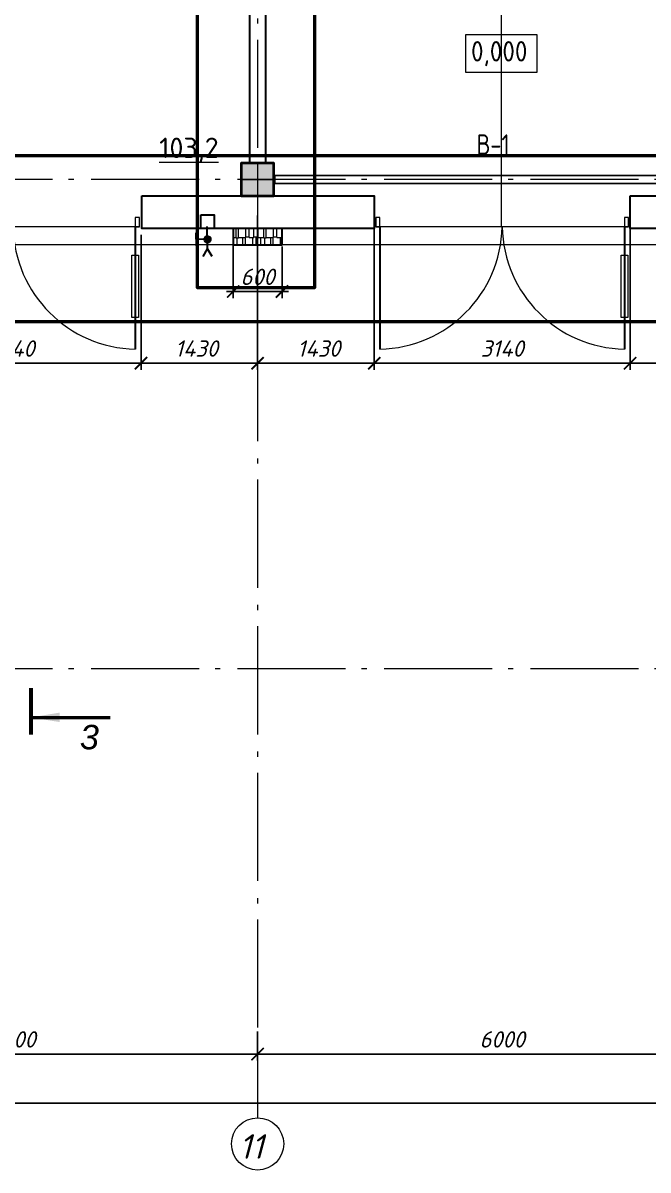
# Model space of a CAD drawing. Header units: millimetres. Extents: x -6419137 to 687965, y -598396 to 179722.
# Drawn here: x 226613 to 234282, y 41520 to 55580 of the extents above; entities that cross this region are included whole.
import ezdxf
from ezdxf.enums import TextEntityAlignment as Align

# ---------------------------------------------------------------- set-up
doc = ezdxf.new("R2010")
doc.units = ezdxf.units.MM
doc.header["$MEASUREMENT"] = 0
doc.linetypes.add('Double Dashed', pattern=[1797.222233, 1325, -211.666656, 63.333344, -197.222233])
doc.linetypes.add('штриховаяX2', pattern=[38.1, 25.4, -12.7])
for name, color, linetype in [('2', 2, 'Continuous'), ('колонны', 7, 'Continuous'), ('оси', 7, 'Continuous'), ('размеры', 7, 'Continuous'), ('стены внутр', 7, 'Continuous'), ('стены наруж', 7, 'Continuous'), ('чертеж', 7, 'Continuous')]:
    doc.layers.add(name, color=color, linetype=linetype)
for name, color, linetype, lineweight in [('Водопровод', 7, 'Continuous', 50), ('Двери ArchiCAD', 7, 'Continuous', 0), ('Двери ArchiCAD_Ном._пера__96', 7, 'Continuous', 5), ('Двери ArchiCAD_Ном._пера__97', 7, 'Continuous', 30), ('колонны_Ном._пера__94', 252, 'Continuous', 5), ('колонны_Ном._пера__99', 7, 'Continuous', 40), ('марки окон дверей', 7, 'Continuous', 0), ('марки окон дверей_Ном._пера__96', 7, 'Continuous', 5), ('оси_Ном._пера__96', 7, 'Continuous', 5), ('оси_Ном._пера__97', 7, 'Continuous', 20), ('площади_Ном._пера__96', 7, 'Continuous', 13), ('разрезы_Ном._пера__100', 7, 'Continuous', 50), ('разрезы_Ном._пера__97', 7, 'Continuous', 20), ('стены наруж_Ном._пера__91', 255, 'Continuous', 13), ('текст_Ном._пера__1', 7, 'Continuous', 25), ('текст_Ном._пера__98', 7, 'Continuous', 35), ('чертеж_Ном._пера__91', 250, 'Continuous', 5), ('чертеж_Ном._пера__98', 7, 'Continuous', 35), ('штриховка_Ном._пера__93', 253, 'Continuous', 5)]:
    doc.layers.add(name, color=color, linetype=linetype, lineweight=lineweight)
doc.styles.get("Standard").update_dxf_attribs({"font": 'isocpeui.ttf'})
doc.styles.add('СГЕНЕРИР_СТИЛЬ_2', font='gost_2_304-81_type.ttf')
doc.styles.add('СГЕНЕРИР_СТИЛЬ_3', font='CS_Gost2304.shx')
doc.styles.add('СГЕНЕРИР_СТИЛЬ_7', font='ariali.ttf')
doc.styles.add('СГЕНЕРИР_СТИЛЬ_9', font='isocp.shx')
doc.dimstyles.get("Standard").update_dxf_attribs({"dimtxt": 150, "dimasz": 100, "dimexe": 100, "dimexo": 100, "dimgap": 80, "dimtad": 1, "dimtoh": 1, "dimdec": 0, "dimzin": 0, "dimdsep": 46, "dimtxsty": 'Standard', "dimblk": 'ARCHTICK', "dimblk2": 'ARCHTICK', "dimcen": 0.09, "dimdle": 100, "dimadec": 0, "dimazin": 0, "dimtfac": 1, "dimtdec": 0, "dimtofl": 0, "dimtmove": 0, "dimatfit": 3, "dimfxl": 1, "dimtolj": 1, "dimtzin": 0, "dimarcsym": 0})
doc.dimstyles.new('STEP', dxfattribs={"dimtxt": 200, "dimasz": 150, "dimexe": 80, "dimexo": 80, "dimgap": 80, "dimtad": 1, "dimdec": 0, "dimzin": 0, "dimdsep": 46, "dimtxsty": 'Standard', "dimblk": 'ARCHTICK', "dimcen": 150, "dimdle": 80, "dimadec": 0, "dimazin": 0, "dimtfac": 1, "dimtdec": 0, "dimtofl": 0, "dimtmove": 1, "dimatfit": 3, "dimfxl": 1, "dimtolj": 1, "dimtzin": 0, "dimarcsym": 0})

# ---------------------------------------------------------------- blocks, each defined once
blk = doc.blocks.new('Колонна_15_1', base_point=(22379, 71856))
at = {"layer": 'колонны_Ном._пера__94', "linetype": 'Continuous'}
blk.add_hatch(color=256, dxfattribs=at).paths.add_polyline_path([(22179, 71647), (22579, 71647), (22579, 72047), (22179, 72047)])
at = {"layer": 'колонны_Ном._пера__94', "color": 253, "lineweight": 5, "true_color": 0xa3a3a3}
for points in [[(22379, 72047), (22379, 71647)], [(22179, 71847), (22579, 71847)]]:
    blk.add_lwpolyline(points, dxfattribs=at)
at = {"layer": 'колонны_Ном._пера__99', "linetype": 'Continuous', "flags": 128}
blk.add_lwpolyline([(22179, 71647), (22579, 71647), (22579, 72047), (22179, 72047)], close=True, dxfattribs=at)
blk = doc.blocks.new('Стандартный маркер сетки_14')
at = {"layer": 'оси_Ном._пера__96', "linetype": 'Double Dashed'}
blk.add_line((900, 0), (76535, 0), dxfattribs=at)
at = {"layer": 'оси_Ном._пера__96', "style": 'СГЕНЕРИР_СТИЛЬ_2'}
for tag, p in [('AC_MarkerText_1_1', (-244, 270)), ('AC_MarkerText_1_2', (77991, 270))]:
    blk.add_attdef(tag, text='', height=350, rotation=180, dxfattribs=at).set_placement(p, align=Align.BOTTOM_LEFT)
blk = doc.blocks.new('Номер помещения 16_2')
at = {"layer": 'марки окон дверей_Ном._пера__96', "insert": (-208, 19), "char_height": 250, "attachment_point": 4, "style": 'СГЕНЕРИР_СТИЛЬ_3'}
blk.add_mtext('{В-1}', dxfattribs=at)
blk = doc.blocks.new('_ArchTick')
at = {"color": 0, "linetype": 'ByBlock', "const_width": 0.15}
blk.add_lwpolyline([(-0.5, -0.5), (0.5, 0.5)], dxfattribs=at)
blk = doc.blocks.new('*D163')
at = {"layer": 'Defpoints', "color": 0, "transparency": 16777216}
for p in [(177342, 43494), (244992, 42690), (244992, 42341)]:
    blk.add_point(p, dxfattribs=at)
at = {"layer": 'размеры', "color": 0, "lineweight": -2, "transparency": 16777216}
for p, q in [((177342, 43414), (177342, 42261)), ((244992, 42610), (244992, 42261)), ((177262, 42341), (245072, 42341))]:
    blk.add_line(p, q, dxfattribs=at)
at = {"layer": 'размеры', "color": 0, "lineweight": -2, "transparency": 16777216, "xscale": 150, "yscale": 150, "zscale": 150, "rotation": 180}
blk.add_blockref('_ArchTick', (177342, 42341), dxfattribs=at)
at = {"layer": 'размеры', "color": 0, "lineweight": -2, "transparency": 16777216, "xscale": 150, "yscale": 150, "zscale": 150}
blk.add_blockref('_ArchTick', (244992, 42341), dxfattribs=at)
at = {"layer": 'размеры', "color": 0, "transparency": 16777216, "insert": (210688, 42522), "char_height": 200, "attachment_point": 5}
blk.add_mtext('\\A1;67650', dxfattribs=at)
blk = doc.blocks.new('*D174')
at = {"layer": 'Defpoints', "color": 0, "transparency": 16777216}
for p in [(229492, 43216), (229492, 42941), (223492, 42690)]:
    blk.add_point(p, dxfattribs=at)
at = {"layer": 'размеры', "color": 0, "lineweight": -2, "transparency": 16777216}
for p, q in [((229492, 43136), (229492, 42861)), ((223412, 42941), (229572, 42941)), ((223492, 42770), (223492, 43021))]:
    blk.add_line(p, q, dxfattribs=at)
at = {"layer": 'размеры', "color": 0, "lineweight": -2, "transparency": 16777216, "xscale": 150, "yscale": 150, "zscale": 150, "rotation": 180}
blk.add_blockref('_ArchTick', (223492, 42941), dxfattribs=at)
at = {"layer": 'размеры', "color": 0, "lineweight": -2, "transparency": 16777216, "xscale": 150, "yscale": 150, "zscale": 150}
blk.add_blockref('_ArchTick', (229492, 42941), dxfattribs=at)
at = {"layer": 'размеры', "color": 0, "transparency": 16777216, "insert": (226492, 43121), "char_height": 200, "attachment_point": 5}
blk.add_mtext('\\A1;6000', dxfattribs=at)
blk = doc.blocks.new('*D175')
at = {"layer": 'Defpoints', "color": 0, "transparency": 16777216}
for p in [(229492, 43296), (235492, 43236), (235492, 42941)]:
    blk.add_point(p, dxfattribs=at)
at = {"layer": 'размеры', "color": 0, "lineweight": -2, "transparency": 16777216}
for p, q in [((229492, 43216), (229492, 42861)), ((235492, 43156), (235492, 42861)), ((229412, 42941), (235572, 42941))]:
    blk.add_line(p, q, dxfattribs=at)
at = {"layer": 'размеры', "color": 0, "lineweight": -2, "transparency": 16777216, "xscale": 150, "yscale": 150, "zscale": 150, "rotation": 180}
blk.add_blockref('_ArchTick', (229492, 42941), dxfattribs=at)
at = {"layer": 'размеры', "color": 0, "lineweight": -2, "transparency": 16777216, "xscale": 150, "yscale": 150, "zscale": 150}
blk.add_blockref('_ArchTick', (235492, 42941), dxfattribs=at)
at = {"layer": 'размеры', "color": 0, "transparency": 16777216, "insert": (232492, 43121), "char_height": 200, "attachment_point": 5}
blk.add_mtext('\\A1;6000', dxfattribs=at)
blk = doc.blocks.new('*D208')
at = {"layer": 'Defpoints', "color": 0, "transparency": 16777216}
for p in [(230922, 53301), (229492, 52741), (230922, 51409)]:
    blk.add_point(p, dxfattribs=at)
at = {"layer": 'размеры', "color": 0, "lineweight": -2, "transparency": 16777216}
for p, q in [((230922, 53221), (230922, 51329)), ((229492, 52661), (229492, 51329)), ((229412, 51409), (231002, 51409))]:
    blk.add_line(p, q, dxfattribs=at)
at = {"layer": 'размеры', "color": 0, "lineweight": -2, "transparency": 16777216, "xscale": 150, "yscale": 150, "zscale": 150, "rotation": 180}
blk.add_blockref('_ArchTick', (229492, 51409), dxfattribs=at)
at = {"layer": 'размеры', "color": 0, "lineweight": -2, "transparency": 16777216, "xscale": 150, "yscale": 150, "zscale": 150}
blk.add_blockref('_ArchTick', (230922, 51409), dxfattribs=at)
at = {"layer": 'размеры', "color": 0, "transparency": 16777216, "insert": (230242, 51589), "char_height": 200, "attachment_point": 5}
blk.add_mtext('\\A1;1430', dxfattribs=at)
blk = doc.blocks.new('*D209')
at = {"layer": 'Defpoints', "color": 0, "transparency": 16777216}
for p in [(234062, 53301), (230922, 53061), (234062, 51409)]:
    blk.add_point(p, dxfattribs=at)
at = {"layer": 'размеры', "color": 0, "lineweight": -2, "transparency": 16777216}
for p, q in [((234062, 53221), (234062, 51329)), ((230922, 52981), (230922, 51329)), ((230842, 51409), (234142, 51409))]:
    blk.add_line(p, q, dxfattribs=at)
at = {"layer": 'размеры', "color": 0, "lineweight": -2, "transparency": 16777216, "xscale": 150, "yscale": 150, "zscale": 150, "rotation": 180}
blk.add_blockref('_ArchTick', (230922, 51409), dxfattribs=at)
at = {"layer": 'размеры', "color": 0, "lineweight": -2, "transparency": 16777216, "xscale": 150, "yscale": 150, "zscale": 150}
blk.add_blockref('_ArchTick', (234062, 51409), dxfattribs=at)
at = {"layer": 'размеры', "color": 0, "transparency": 16777216, "insert": (232492, 51589), "char_height": 200, "attachment_point": 5}
blk.add_mtext('\\A1;3140', dxfattribs=at)
blk = doc.blocks.new('*D210')
at = {"layer": 'Defpoints', "color": 0, "transparency": 16777216}
for p in [(234062, 53301), (235692, 53061), (235692, 51409)]:
    blk.add_point(p, dxfattribs=at)
at = {"layer": 'размеры', "color": 0, "lineweight": -2, "transparency": 16777216}
for p, q in [((234062, 53221), (234062, 51329)), ((235692, 52981), (235692, 51329)), ((233982, 51409), (235772, 51409))]:
    blk.add_line(p, q, dxfattribs=at)
at = {"layer": 'размеры', "color": 0, "lineweight": -2, "transparency": 16777216, "xscale": 150, "yscale": 150, "zscale": 150, "rotation": 180}
blk.add_blockref('_ArchTick', (234062, 51409), dxfattribs=at)
at = {"layer": 'размеры', "color": 0, "lineweight": -2, "transparency": 16777216, "xscale": 150, "yscale": 150, "zscale": 150}
blk.add_blockref('_ArchTick', (235692, 51409), dxfattribs=at)
at = {"layer": 'размеры', "color": 0, "transparency": 16777216, "insert": (234877, 51589), "char_height": 200, "attachment_point": 5}
blk.add_mtext('\\A1;1630', dxfattribs=at)
blk = doc.blocks.new('0WD_242')
at = {"layer": '2', "color": 140, "linetype": 'Continuous', "lineweight": 30}
for p, q in [((-4.6, 0.7), (-3.4, 0)), ((-4.6, -0.7), (-3.4, 0)), ((-3.4, 0), (0, 0)), ((-0.95, 1.75), (-2.95, 1.75)), ((-1.95, 0), (-1.95, 1.75))]:
    blk.add_line(p, q, dxfattribs=at)
blk.add_lwpolyline([(-1.82, 0.48), (-1.6, 0.35), (-1.47, 0.13), (-1.47, -0.13), (-1.6, -0.35), (-1.82, -0.48), (-2.08, -0.48), (-2.3, -0.35), (-2.43, -0.13), (-2.43, 0.13), (-2.3, 0.35), (-2.08, 0.48)], close=True, dxfattribs=at)
for points in [[(-1.95, 0), (-2.43, 0.13), (-2.08, 0.48), (-2.3, 0.35)], [(-1.95, 0), (-2.3, -0.35), (-2.43, 0.13), (-2.43, -0.13)], [(-1.95, 0), (-1.82, -0.48), (-2.3, -0.35), (-2.08, -0.48)], [(-1.95, 0), (-2.08, 0.48), (-1.6, 0.35), (-1.82, 0.48)], [(-1.95, 0), (-1.6, 0.35), (-1.47, -0.13), (-1.47, 0.13)], [(-1.95, 0), (-1.47, -0.13), (-1.82, -0.48), (-1.6, -0.35)]]:
    blk.add_solid(points, dxfattribs=at)
blk = doc.blocks.new('Ворота гаражные двойные 16_3')
blk.add_lwpolyline([(-1541, 1294), (-1459, 1294), (-1459, 526), (-1541, 526)], close=True)
at = {"layer": 'Двери ArchiCAD_Ном._пера__96', "linetype": 'Continuous'}
for p, q in [((-1550, 180), (1550, 180)), ((-1500, 180), (-1550, 180)), ((-1550, 180), (-1550, 65)), ((-1550, 180), (-1550, 140)), ((-1500, 65), (-1500, 180)), ((1550, 180), (1500, 180)), ((1500, 180), (1500, 65)), ((1550, 65), (1550, 180)), ((1550, 180), (1550, 140)), ((-1550, 140), (-1550, 65)), ((-1550, 65), (-1500, 65)), ((1500, 65), (1550, 65)), ((1550, 140), (1550, 65))]:
    blk.add_line(p, q, dxfattribs=at)
for centre, start, end in [((-1529, 151), 1.0846, 88.9154), ((1529, 151), 91.0846, 178.9154)]:
    blk.add_arc(centre, 1529, start, end, dxfattribs=at)
at = {"layer": 'Двери ArchiCAD_Ном._пера__97', "linetype": 'Continuous'}
for p, q in [((-1500, 180), (-1500, 1680)), ((1500, 180), (1500, 1680))]:
    blk.add_line(p, q, dxfattribs=at)
blk = doc.blocks.new('*D256')
at = {"layer": 'Defpoints', "color": 0, "transparency": 16777216}
for p in [(229492, 53301), (228062, 51949), (229492, 51409)]:
    blk.add_point(p, dxfattribs=at)
at = {"layer": 'размеры', "color": 0, "lineweight": -2, "transparency": 16777216}
for p, q in [((229492, 53221), (229492, 51329)), ((228062, 51869), (228062, 51329)), ((227982, 51409), (229572, 51409))]:
    blk.add_line(p, q, dxfattribs=at)
at = {"layer": 'размеры', "color": 0, "lineweight": -2, "transparency": 16777216, "xscale": 150, "yscale": 150, "zscale": 150, "rotation": 180}
blk.add_blockref('_ArchTick', (228062, 51409), dxfattribs=at)
at = {"layer": 'размеры', "color": 0, "lineweight": -2, "transparency": 16777216, "xscale": 150, "yscale": 150, "zscale": 150}
blk.add_blockref('_ArchTick', (229492, 51409), dxfattribs=at)
at = {"layer": 'размеры', "color": 0, "transparency": 16777216, "insert": (228742, 51589), "char_height": 200, "attachment_point": 5}
blk.add_mtext('\\A1;1430', dxfattribs=at)
blk = doc.blocks.new('*D274')
at = {"layer": 'Defpoints', "color": 0, "transparency": 16777216}
for p in [(229192, 53081), (229792, 52921), (229192, 52288)]:
    blk.add_point(p, dxfattribs=at)
at = {"layer": 'размеры', "color": 0, "lineweight": -2, "transparency": 16777216}
for p, q in [((229192, 53001), (229192, 52208)), ((229792, 52841), (229792, 52208)), ((229872, 52288), (229112, 52288))]:
    blk.add_line(p, q, dxfattribs=at)
at = {"layer": 'размеры', "color": 0, "lineweight": -2, "transparency": 16777216, "xscale": 150, "yscale": 150, "zscale": 150, "rotation": 180}
blk.add_blockref('_ArchTick', (229192, 52288), dxfattribs=at)
at = {"layer": 'размеры', "color": 0, "lineweight": -2, "transparency": 16777216, "xscale": 150, "yscale": 150, "zscale": 150}
blk.add_blockref('_ArchTick', (229792, 52288), dxfattribs=at)
at = {"layer": 'размеры', "color": 0, "transparency": 16777216, "insert": (229492, 52468), "char_height": 200, "attachment_point": 5}
blk.add_mtext('\\A1;600', dxfattribs=at)
blk = doc.blocks.new('Связ001')
at = {"layer": 'чертеж', "color": 83, "linetype": 'Continuous', "true_color": 0x7dc93b}
blk.add_line((150, 0), (1209, 0), dxfattribs=at)
blk.add_lwpolyline([(150, 100), (5983, 100), (5983, 0), (150, 0), (150, 100)], dxfattribs=at)
blk = doc.blocks.new('*D307')
at = {"layer": 'Defpoints', "color": 0, "transparency": 16777216}
for p in [(224922, 53061), (228062, 53061), (228062, 51409)]:
    blk.add_point(p, dxfattribs=at)
at = {"layer": 'размеры', "color": 0, "lineweight": -2, "transparency": 16777216}
for p, q in [((224922, 52981), (224922, 51329)), ((228062, 52981), (228062, 51329)), ((224842, 51409), (228142, 51409))]:
    blk.add_line(p, q, dxfattribs=at)
at = {"layer": 'размеры', "color": 0, "lineweight": -2, "transparency": 16777216, "xscale": 150, "yscale": 150, "zscale": 150, "rotation": 180}
blk.add_blockref('_ArchTick', (224922, 51409), dxfattribs=at)
at = {"layer": 'размеры', "color": 0, "lineweight": -2, "transparency": 16777216, "xscale": 150, "yscale": 150, "zscale": 150}
blk.add_blockref('_ArchTick', (228062, 51409), dxfattribs=at)
at = {"layer": 'размеры', "color": 0, "transparency": 16777216, "insert": (226492, 51589), "char_height": 200, "attachment_point": 5}
blk.add_mtext('\\A1;3140', dxfattribs=at)
blk = doc.blocks.new('Стандартный маркер сетки_17')
at = {"layer": 'оси_Ном._пера__96', "linetype": 'Double Dashed'}
for p, q in [((900, 0), (20403, 0)), ((20403, 0), (21303, 0))]:
    blk.add_line(p, q, dxfattribs=at)
blk.add_point((20403, 0), dxfattribs=at)
blk.add_point((20403, 0), dxfattribs=at)
at = {"layer": 'оси_Ном._пера__97', "linetype": 'Continuous'}
blk.add_circle((21623, 0), 320, dxfattribs=at)
at = {"layer": 'оси_Ном._пера__96', "style": 'СГЕНЕРИР_СТИЛЬ_2'}
blk.add_attdef('AC_MarkerText_1', text='', height=350, rotation=90, dxfattribs=at).set_placement((21973, -122), align=Align.BOTTOM_LEFT)
blk = doc.blocks.new('A$C28FD1EF7')
at = {"layer": 'разрезы_Ном._пера__100', "linetype": 'Continuous', "const_width": 50}
blk.add_lwpolyline([(4165, -10515), (4165, -11088)], dxfattribs=at)
at = {"layer": 'разрезы_Ном._пера__97', "insert": (4998, -11118), "char_height": 300, "attachment_point": 6, "style": 'СГЕНЕРИР_СТИЛЬ_7'}
blk.add_mtext('3', dxfattribs=at)
at = {"layer": 'разрезы_Ном._пера__100', "linetype": 'Continuous', "lineweight": 9}
blk.add_leader([(4165, -10874), (5138, -10874)], dimstyle='Standard', override={"dimasz": 350, "dimgap": 80, "dimtad": 0}, dxfattribs=at)

msp = doc.modelspace()

# ---------------------------------------------------------------- hatches: boundary and pattern name
at = {"layer": 'стены наруж_Ном._пера__91'}
h = msp.add_hatch(dxfattribs=at)
h.set_pattern_fill('AR-RSHKE', color=256, scale=10, style=0)
h.set_pattern_definition([(0, (391992.58, 56191.59), (255, 120), [60, -50, 70, -30, 90, -40]), (0, (392052.58, 56196.59), (255, 120), [50, -190, 40, -60]), (0, (392172.58, 56184.09), (255, 120), [30, -310]), (90, (391992.58, 56191.59), (-85, 120), [115, -365]), (90, (392052.58, 56191.59), (-85, 120), [112.5, -367.5]), (90, (392102.58, 56191.59), (-85, 120), [105, -375]), (90, (392172.58, 56184.09), (-85, 120), [115, -365]), (90, (392202.58, 56184.09), (-85, 120), [115, -365]), (90, (392292.58, 56191.59), (-85, 120), [110, -370])])
h.paths.add_polyline_path([(229491.4, 53061.5), (229202.3, 53061.5), (229202.3, 52861.5), (229491.4, 52861.5)])
h.paths.add_polyline_path([(229782.3, 53061.5), (229491.4, 53061.5), (229491.4, 52861.5), (229782.3, 52861.5)])

# ---------------------------------------------------------------- linework, layer by layer
at = {"layer": 'Defpoints', "color": 8, "linetype": 'штриховаяX2', "lineweight": 5, "ltscale": 5, "true_color": 0x737373, "const_width": 0.5}
msp.add_lwpolyline([(229692.6, 53861.5), (229292.3, 53861.5), (229292.1, 61867.1), (229692.4, 61867.1)], close=True, dxfattribs=at)
at = {"layer": 'Водопровод', "linetype": 'Continuous', "lineweight": 30}
msp.add_lwpolyline([(228795.8, 53228.3), (228959.8, 53228.3), (228959.8, 53061.5), (228795.8, 53061.5)], close=True, dxfattribs=at)
at = {"layer": 'стены внутр', "color": 14, "lineweight": 30}
msp.add_lwpolyline([(229392.3, 53861.5), (229592.3, 53861.5), (229592.3, 57661.5), (229392.3, 57661.5)], close=True, dxfattribs=at)
at = {"layer": 'стены наруж', "lineweight": 30}
for points in [[(228072, 53461.5), (230922.3, 53461.5), (230922.3, 53061.5), (228072, 53061.5)], [(234062.3, 53461.5), (235692.3, 53461.5), (235692.3, 53061.5), (234062.3, 53061.5)], [(229792.3, 52861.5), (229792.3, 53061.5), (229192.3, 53061.5), (229192.3, 52861.5)]]:
    msp.add_lwpolyline(points, close=True, dxfattribs=at)
at = {"layer": 'текст_Ном._пера__98', "linetype": 'Continuous', "lineweight": 5, "flags": 128}
msp.add_lwpolyline([(232045.1, 55438.7), (232918.5, 55438.7), (232918.5, 54970.6), (232045.1, 54970.6)], close=True, dxfattribs=at)
at = {"layer": 'чертеж', "color": 5, "lineweight": 0}
msp.add_lwpolyline([(207692.3, 59746.3), (207692.3, 62710.4), (245642.3, 62711.7), (245642.3, 46791.5), (238334.1, 46791.5), (238333.9, 52861.5), (207692.3, 52861.5), (207692.3, 59746.3)], dxfattribs=at)
at = {"layer": 'чертеж_Ном._пера__91', "color": 1, "lineweight": 53}
for points in [[(228755.9, 63072.3), (230190.2, 63072.3), (230190.2, 52331.5), (228755.9, 52331.5)], [(206925.2, 53956.6), (239598.5, 53956.6), (239598.5, 51915), (206925.2, 51915)]]:
    msp.add_lwpolyline(points, close=True, dxfattribs=at)
at = {"layer": 'штриховка_Ном._пера__93', "lineweight": 5}
msp.add_lwpolyline([(232485.6, 53081.5), (232485.6, 56858.9)], dxfattribs=at)

# ---------------------------------------------------------------- block references
at = {"layer": 'Водопровод', "color": 150, "linetype": 'Continuous', "xscale": 79.99999999999338, "yscale": 79.99999999999338, "zscale": 79.99999999999338, "rotation": 90.71000297689973}
msp.add_blockref('0WD_242', (228875.4, 53084.4), dxfattribs=at)
at = {"layer": 'Двери ArchiCAD', "color": 44, "linetype": 'Continuous', "lineweight": 35, "zscale": 1000, "rotation": 180}
for p in [(226492.3, 53261.5), (232492.3, 53261.5)]:
    msp.add_blockref('Ворота гаражные двойные 16_3', p, dxfattribs=at)
at = {"layer": 'колонны'}
msp.add_blockref('Колонна_15_1', (229492.3, 53670.4), dxfattribs=at)
at = {"layer": 'марки окон дверей', "color": 102, "linetype": 'Continuous', "lineweight": 15, "zscale": 1000}
msp.add_blockref('Номер помещения 16_2', (232385.8, 54071), dxfattribs=at)
at = {"layer": 'оси', "color": 251, "lineweight": 5}
ref = msp.add_blockref('Стандартный маркер сетки_17', (229492.3, 63462.9), dxfattribs=dict(at, zscale=1000, rotation=270))
ref.add_attrib('AC_MarkerText_1', '11', dxfattribs={"color": 7, "linetype": 'Continuous', "lineweight": 13, "height": 300, "rotation": 360}).set_placement((229263.6, 41568.4), align=Align.BOTTOM_LEFT)
at = {"layer": 'оси', "color": 251, "lineweight": 5, "zscale": 1000, "rotation": 180}
for p in [(249443.3, 53661.5), (249443.3, 47661.5)]:
    msp.add_blockref('Стандартный маркер сетки_14', p, dxfattribs=at)
at = {"layer": 'разрезы_Ном._пера__100'}
msp.add_blockref('A$C28FD1EF7', (222547.5, 57942.4), dxfattribs=at)
at = {"layer": 'чертеж_Ном._пера__98', "linetype": 'Continuous', "xscale": 0.9584354169361498, "zscale": 1000}
msp.add_blockref('Связ001', (229558, 53611.5), dxfattribs=at)

# ---------------------------------------------------------------- texts
at = {"layer": 'площади_Ном._пера__96', "insert": (228286.1, 53866), "char_height": 250, "attachment_point": 7}
msp.add_mtext('{\\fISOCPEUR|b0|i0|c204|p34;\\L103,2 }', dxfattribs=at)
at = {"layer": 'текст_Ном._пера__1', "linetype": 'Continuous', "insert": (232110.1, 55048.9), "char_height": 250, "attachment_point": 7, "style": 'СГЕНЕРИР_СТИЛЬ_9'}
msp.add_mtext('{0,000}', dxfattribs=at)

# ---------------------------------------------------------------- dimensions: what is measured, and where the dimension line sits
at = {"layer": 'размеры'}
for base, p1, p2, picture, middle in [((229492.3, 51408.8), (228062, 51948.8), (229492.3, 53301.5), '*D256', (228742.3, 51408.8)), ((230922.3, 51408.8), (229492.3, 52741.2), (230922.3, 53301.5), '*D208', (230242.3, 51408.8)), ((234062.3, 51408.8), (230922.3, 53061.5), (234062.3, 53301.5), '*D209', (232492.3, 51408.8)), ((235692.3, 51408.8), (234062.3, 53301.5), (235692.3, 53061.5), '*D210', (234877.3, 51408.8)), ((228062.3, 51408.8), (224922.3, 53061.5), (228062.3, 53061.5), '*D307', (226492.3, 51408.8)), ((229192.3, 52288), (229792.3, 52920.8), (229192.3, 53081.5), '*D274', (229492.3, 52288)), ((244992.3, 42341), (177342.3, 43493.9), (244992.3, 42689.5), '*D163', (210688.4, 42341)), ((229492.3, 42941), (223492.3, 42689.5), (229492.3, 43216.3), '*D174', (226492.3, 42941)), ((235492.3, 42941), (229492.3, 43296.3), (235492.3, 43235.5), '*D175', (232492.3, 42941))]:
    dim = msp.add_linear_dim(base=base, p1=p1, p2=p2, dimstyle='STEP', dxfattribs=at)
    dim.commit()
    dim.dimension.update_dxf_attribs({"geometry": picture, "text_midpoint": middle, "dimtype": 160})

doc.saveas('drawing.dxf')
